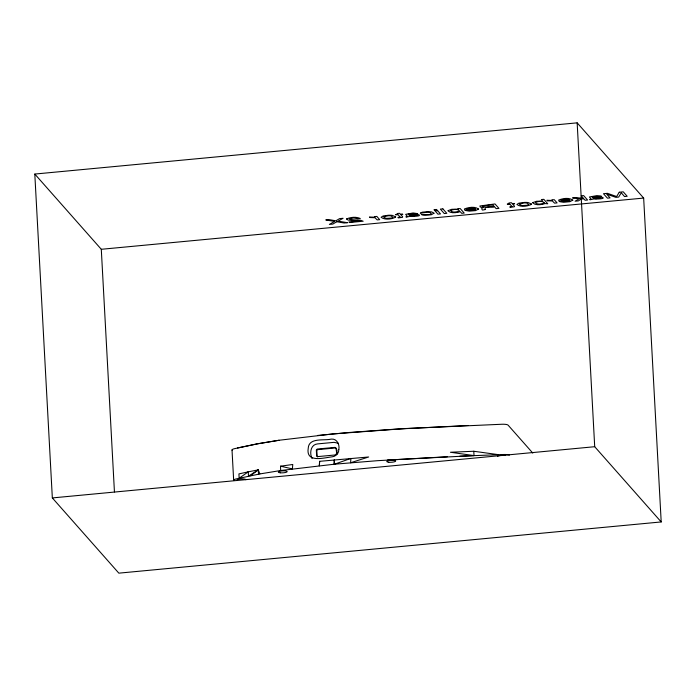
<?xml version="1.0" encoding="UTF-8"?>
<svg xmlns="http://www.w3.org/2000/svg" width="696" height="696" viewBox="0 0 696 696"><rect width="100%" height="100%" fill="white"/><g stroke="black" fill="none" stroke-linecap="round" stroke-linejoin="round"><path stroke-width="1.04" d="M319.386 465.694L319.629 461.326L368.663 456.985L350.566 462.762L350.958 458.386L334.524 464.188L280.662 470.522L259.825 473.941L236.092 478.944A6.673 1.505 -3.1 0 0 233.769 480.51M319.307 465.702L319.629 461.326M333.958 464.241L334.28 459.865L334.524 464.188L377.328 460.7L447.415 456.733M336.968 454.279L336.977 450.007M250.543 475.733L258.286 469.861L259.825 473.941M258.286 469.861L248.498 476.16L248.255 471.836L258.286 469.861L258.529 474.193M532.797 453.087L508.097 425.152A6.664 1.496 -3.1 0 0 502.06 424.247L405.881 428.519L332.879 433.93L279.026 440.264L258.19 443.683L234.456 448.685A6.673 1.505 -3.1 0 0 232.133 450.251M237.527 447.963L256.885 443.926L279.113 440.255M280.523 466.19L292.772 464.484L292.39 468.887L280.523 466.19L280.662 470.522M317.741 435.444L349.557 432.451M34.8 174.061L577.158 122.844L643.661 198.073L661.2 521.939L118.842 573.156L52.339 497.927L34.8 174.061L101.294 249.29L114.44 491.924M101.294 249.29L643.661 198.073M52.339 497.927L594.706 446.71L661.2 521.939M349.688 432.442L395.615 429.136L468.217 425.491M387.481 460.03L474.019 455.593L473.785 451.26L450.425 452.252L474.019 455.593M459.812 456.185L503.695 454.497A6.664 1.496 -3.1 0 1 509.394 455.149M473.785 451.26L498.606 454.679M338.239 443.23L334.036 442.351L317.602 443.9C310.529 444.457 309.346 453.418 312.095 458.594M577.158 122.844L594.706 446.71M232.02 449.99L233.656 480.249M237.336 480.545A4.446 1 -3.1 0 1 240.538 478.978A4.446 1 -3.1 0 1 245.801 479.744M497.57 456.254A4.446 1 -3.1 0 1 500.981 455.393A4.446 1 -3.1 0 1 505.287 455.532M317.68 456.924A2.279 2.184 -41.5 0 1 317.159 456.463L316.837 450.556A2.279 2.184 -41.5 0 1 317.907 449.625L335.324 447.972A2.279 2.184 -41.5 0 1 336.481 448.702M336.629 452.635L336.281 454.018A2.279 2.184 -41.5 0 1 335.211 454.958L317.794 456.602A2.279 2.184 -41.5 0 1 316.637 455.871L316.323 449.973A2.279 2.184 -41.5 0 1 317.385 449.033L334.802 447.389A2.279 2.184 -41.5 0 1 335.959 448.12L336.629 452.635M338.813 449.529C339.039 453.287 335.75 456.515 332.114 456.828C324.11 457.716 305.675 463.31 308.241 448.189C308.798 437.166 324.658 440.933 331.157 439.098C336.76 438.341 339.944 444.613 338.813 449.529M400.078 216.995L397.903 217.474L398.286 217.9L402.479 217.352L402.662 216.778L400.765 214.638L402.801 214.446L402.41 213.994L400.374 214.185L399.574 213.281L397.016 213.524L397.816 214.429L395.415 214.655L398.208 214.873L400.078 216.995M511.934 206.434L509.75 206.912L510.133 207.338L514.327 206.79L514.518 206.216L512.613 204.076L514.649 203.876L514.257 203.432L512.221 203.624L511.421 202.719L508.863 202.962L509.663 203.867L507.271 204.093L510.064 204.311L511.934 206.434M417.035 215.195L412.084 216.073L408.952 215.107L417.035 215.195M600.796 197.838L595.854 198.717L592.722 197.751L600.796 197.838M408.3 214.168C420.558 213.281 424.969 216.743 409.909 216.334L406.229 217.169L405.872 216.761L407.395 216.439L405.655 214.342L413.102 212.967L417.67 213.629L408.3 214.168M592.061 196.811C604.328 195.924 608.73 199.387 593.671 198.986L589.99 199.813L589.634 199.413L591.156 199.082L589.416 196.994L596.863 195.611L601.44 196.272L592.061 196.811M532.849 202.597L532.814 202.962C535.963 205.755 541.34 204.737 545.072 203.589L547.769 203.789L543.82 199.317L541.366 199.552L542.793 201.17L536.581 201.266L532.849 202.597M448.163 210.601L448.12 210.958C451.217 213.785 456.498 212.663 460.221 211.662L461.683 213.315L464.206 213.08L460.213 208.556L457.759 208.783L458.133 209.218L451.808 209.279L448.163 210.601M395.615 216.865L395.563 217.222C391.465 219.275 384.862 220.223 381.069 217.282L383.096 215.977L388.307 215.255A6.325 1.427 -3.1 0 1 392.335 215.369L395.615 216.865M531.448 204.041L531.387 204.398C527.29 206.451 520.695 207.399 516.893 204.459L518.92 203.145L524.132 202.432A6.325 1.427 -3.1 0 1 528.16 202.545L531.448 204.041M433.965 213.237L431.303 214.76L425.204 215.281A5.255 1.183 -3.1 0 1 422.472 214.977L421.245 214.49L429.084 214.568A3.158 0.713 -3.1 0 0 430.859 214.064L431.242 213.62L430.528 212.715L427.97 212.149L420.332 213.159L422.211 212.184L428.179 211.593L431.755 211.923L433.965 213.237M478.535 209.035L475.585 210.61L469.313 211.132L465.285 210.47L473.437 210.392L475.333 209.914L475.716 209.018L464.693 210.061L464.397 208.983C468.521 207.269 474.776 206.19 478.535 209.035M572.808 200.135L569.867 201.701L563.595 202.231L559.558 201.57L567.718 201.492L569.606 201.014L569.989 200.117L558.966 201.161L558.67 200.083C562.794 198.36 569.058 197.29 572.808 200.135M544.22 202.771L543.037 203.676L539 204.111L536.364 203.632L535.494 202.64C537.782 201.17 542.219 200.631 544.22 202.771M450.895 210.436L451.295 211.436L453.722 212.071L458.29 211.697L459.482 210.862C457.472 208.626 453.374 209.296 450.895 210.436M346.547 218.97L348.139 220.084L359.884 220.971L348.905 222.007L349.366 222.52L363.164 221.215L360.467 220.197L351.036 219.701L349.34 218.875L353.733 217.961L357.631 218.709L360.197 218.466C356.1 216.569 350.593 217.1 346.547 218.97M485.338 209.522C481.841 210.183 482.285 210.662 481.736 208.2L483.581 207.478L480.249 207.034L479.892 205.972L495.013 203.945L498.945 208.391L496.152 208.661L494.465 206.747C493.36 208.278 482.963 205.503 485.338 209.522M383.948 216.639L383.931 217.439L386.393 218.396L391.387 218.074L392.962 217.23L390.935 215.908A3.506 0.792 -3.1 0 0 388.333 215.769L383.948 216.639M519.782 203.815L519.755 204.615L522.226 205.564L527.211 205.25L528.786 204.398L526.768 203.084A3.506 0.792 -3.1 0 0 524.158 202.936L519.782 203.815M619.249 192.218L616.647 196.533L607.443 193.331L603.484 193.706L607.417 198.151L610.07 197.899L606.695 194.158L615.89 197.351L618.657 197.09L621.267 192.775L624.512 196.542L627.183 196.289L623.251 191.835L619.249 192.218M482.667 206.042C484.573 208.748 491.211 205.468 494.021 206.251L492.681 204.728L482.667 206.042M467.12 208.748L466.903 209.383L475.255 208.591L471.905 207.947L467.12 208.748M561.402 199.848L561.185 200.483L569.537 199.691L566.179 199.039L561.402 199.848M248.255 471.836L239.163 478.222L238.928 473.906L248.255 471.836M581.569 198.821L578.332 200.9L575.096 201.205L579.385 198.604L572.556 197.925L575.783 197.62L583.492 198.386L581.203 195.802L583.631 195.576L587.563 200.03L585.136 200.257L584.057 199.039L581.569 198.821M336.786 221.728L332.836 224.077L329.373 224.408L334.611 221.441L325.78 219.927L329.104 219.614L335.829 220.823L339.587 218.622L343.084 218.292L338.082 221.119L347.478 222.703L344.111 223.016L336.786 221.728M370.376 217.57L369.463 217.048L374.926 217.196L374.431 216.639L376.832 216.412L379.694 219.658L377.171 219.893L374.979 217.726L370.376 217.57M547.752 200.822L546.847 200.291L552.302 200.448L551.806 199.891L554.207 199.665L557.078 202.901L554.547 203.145L552.354 200.979L547.752 200.822M436.557 209.461L433.991 209.705L434.539 210.322L437.105 210.088L436.557 209.461M442.882 208.87L440.35 209.105L444.283 213.559L446.815 213.315L442.882 208.87M437.636 210.688L435.07 210.931L437.923 214.159L440.498 213.916L437.636 210.688M280.331 472.802A4.446 1 -3.1 0 0 287.178 471.671A4.446 1 -3.1 0 0 280.74 471.053A4.446 1 -3.1 0 0 280.331 472.802M388.768 462.24A4.446 1 -3.1 0 0 395.615 461.109A4.446 1 -3.1 0 0 389.177 460.491A4.446 1 -3.1 0 0 388.768 462.24"/></g></svg>
